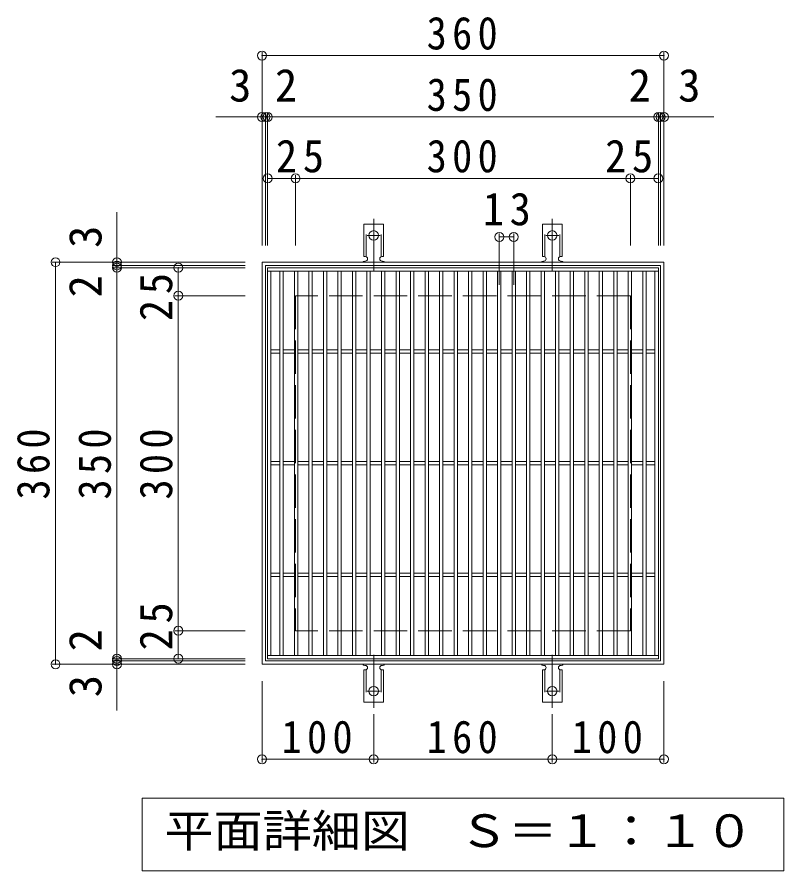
# Model space of a CAD drawing. Units: millimetres, scale not verified. Extents: x -1610 to 1591, y -1369 to 1079.
# Drawn here: x -399 to 288, y 315 to 1079 of the extents above; entities that cross this region are included whole.
import ezdxf
from ezdxf.enums import TextEntityAlignment as Align

# ---------------------------------------------------------------- set-up
doc = ezdxf.new("R2010")
doc.units = ezdxf.units.MM
doc.header["$LTSCALE"] = 10
doc.header["$PDMODE"] = 32
doc.header["$PDSIZE"] = 8
for name, pattern in [('CHAIN2', [12, 9, -1, 1, -1]), ('DASHED2', [3, 2, -1]), ('DASHED3', [4, 3, -1])]:
    doc.linetypes.add(name, pattern=pattern)
for name, color, linetype, lineweight in [('C-1', 2, 'DASHED3', 9), ('C-2', 3, 'Continuous', 9), ('C-4', 7, 'Continuous', 9), ('C-5', 7, 'Continuous', 9), ('C-A', 3, 'Continuous', 9)]:
    doc.layers.add(name, color=color, linetype=linetype, lineweight=lineweight)
doc.styles.add('ＭＳ ゴシック', font='')
doc.styles.get('ＭＳ ゴシック').set_extended_font_data('MS Gothic')

msp = doc.modelspace()

# ---------------------------------------------------------------- linework, layer by layer
at = {"layer": 'C-1', "linetype": 'Continuous'}
msp.add_line((-179.63, 859.81), (-179.63, 499.81), dxfattribs=at)
at = {"layer": 'C-1'}
for p, q in [((-149.63, 829.81), (-149.63, 529.81)), ((150.37, 829.81), (-149.63, 829.81)), ((150.37, 829.81), (150.37, 529.81)), ((150.37, 529.81), (-149.63, 529.81))]:
    msp.add_line(p, q, dxfattribs=at)
at = {"layer": 'C-1', "linetype": 'Continuous'}
msp.add_lwpolyline([(-179.63, 499.81), (180.37, 499.81), (180.37, 859.81), (-179.63, 859.81)], dxfattribs=at)
msp.add_lwpolyline([(-176.63, 856.81), (-176.63, 502.81), (177.37, 502.81), (177.37, 856.81)], close=True, dxfattribs=at)
at = {"layer": 'C-2'}
for p, q in [((-174.63, 854.81), (-174.63, 504.81)), ((-174.63, 854.81), (175.37, 854.81)), ((-174.63, 851.81), (175.37, 851.81)), ((-171.63, 851.81), (-171.63, 507.81)), ((-163.63, 851.81), (-163.63, 507.81)), ((-160.63, 851.81), (-160.63, 507.81)), ((-150.63, 851.81), (-150.63, 507.81)), ((-147.63, 851.81), (-147.63, 507.81)), ((-137.63, 851.81), (-137.63, 507.81)), ((-134.63, 851.81), (-134.63, 507.81)), ((-124.63, 851.81), (-124.63, 507.81)), ((-121.63, 851.81), (-121.63, 507.81)), ((-111.63, 851.81), (-111.63, 507.81)), ((-108.63, 851.81), (-108.63, 507.81)), ((-98.63, 851.81), (-98.63, 507.81)), ((-95.63, 851.81), (-95.63, 507.81)), ((-85.63, 851.81), (-85.63, 507.81)), ((-82.63, 851.81), (-82.63, 507.81)), ((-72.63, 851.81), (-72.63, 507.81)), ((-69.63, 851.81), (-69.63, 507.81)), ((-59.63, 851.81), (-59.63, 507.81)), ((-56.63, 851.81), (-56.63, 507.81)), ((-46.63, 851.81), (-46.63, 507.81)), ((-43.63, 851.81), (-43.63, 507.81)), ((-33.63, 851.81), (-33.63, 507.81)), ((-30.63, 851.81), (-30.63, 507.81)), ((-20.63, 851.81), (-20.63, 507.81)), ((-17.63, 851.81), (-17.63, 507.81)), ((-7.63, 851.81), (-7.63, 507.81)), ((-4.63, 851.81), (-4.63, 507.81)), ((5.37, 851.81), (5.37, 507.81)), ((8.37, 851.81), (8.37, 507.81)), ((18.37, 851.81), (18.37, 507.81)), ((21.37, 851.81), (21.37, 507.81)), ((31.37, 851.81), (31.37, 507.81)), ((34.37, 851.81), (34.37, 507.81)), ((44.37, 851.81), (44.37, 507.81)), ((47.37, 851.81), (47.37, 507.81)), ((57.37, 851.81), (57.37, 507.81)), ((60.37, 851.81), (60.37, 507.81)), ((70.37, 851.81), (70.37, 507.81)), ((73.37, 851.81), (73.37, 507.81)), ((83.37, 851.81), (83.37, 507.81)), ((86.37, 851.81), (86.37, 507.81)), ((96.37, 851.81), (96.37, 507.81)), ((99.37, 851.81), (99.37, 507.81)), ((109.37, 851.81), (109.37, 507.81)), ((112.37, 851.81), (112.37, 507.81)), ((122.37, 851.81), (122.37, 507.81)), ((125.37, 851.81), (125.37, 507.81)), ((135.37, 851.81), (135.37, 507.81)), ((138.37, 851.81), (138.37, 507.81)), ((148.37, 851.81), (148.37, 507.81)), ((151.37, 851.81), (151.37, 507.81)), ((161.37, 851.81), (161.37, 507.81)), ((164.37, 851.81), (164.37, 507.81)), ((172.37, 851.81), (172.37, 507.81)), ((175.37, 854.81), (175.37, 504.81)), ((-163.63, 781.31), (-171.63, 781.31)), ((-150.63, 781.31), (-160.63, 781.31)), ((-137.63, 781.31), (-147.63, 781.31)), ((-124.63, 781.31), (-134.63, 781.31)), ((-111.63, 781.31), (-121.63, 781.31)), ((-98.63, 781.31), (-108.63, 781.31)), ((-85.63, 781.31), (-95.63, 781.31)), ((-72.63, 781.31), (-82.63, 781.31)), ((-59.63, 781.31), (-69.63, 781.31)), ((-46.63, 781.31), (-56.63, 781.31)), ((-33.63, 781.31), (-43.63, 781.31)), ((-20.63, 781.31), (-30.63, 781.31)), ((-7.63, 781.31), (-17.63, 781.31)), ((5.37, 781.31), (-4.63, 781.31)), ((18.37, 781.31), (8.37, 781.31)), ((31.37, 781.31), (21.37, 781.31)), ((44.37, 781.31), (34.37, 781.31)), ((57.37, 781.31), (47.37, 781.31)), ((70.37, 781.31), (60.37, 781.31)), ((83.37, 781.31), (73.37, 781.31)), ((96.37, 781.31), (86.37, 781.31)), ((109.37, 781.31), (99.37, 781.31)), ((122.37, 781.31), (112.37, 781.31)), ((135.37, 781.31), (125.37, 781.31)), ((148.37, 781.31), (138.37, 781.31)), ((161.37, 781.31), (151.37, 781.31)), ((172.37, 781.31), (164.37, 781.31)), ((-163.63, 778.31), (-171.63, 778.31)), ((-150.63, 778.31), (-160.63, 778.31)), ((-137.63, 778.31), (-147.63, 778.31)), ((-124.63, 778.31), (-134.63, 778.31)), ((-111.63, 778.31), (-121.63, 778.31)), ((-98.63, 778.31), (-108.63, 778.31)), ((-85.63, 778.31), (-95.63, 778.31)), ((-72.63, 778.31), (-82.63, 778.31)), ((-59.63, 778.31), (-69.63, 778.31)), ((-46.63, 778.31), (-56.63, 778.31)), ((-33.63, 778.31), (-43.63, 778.31)), ((-20.63, 778.31), (-30.63, 778.31)), ((-7.63, 778.31), (-17.63, 778.31)), ((5.37, 778.31), (-4.63, 778.31)), ((18.37, 778.31), (8.37, 778.31)), ((31.37, 778.31), (21.37, 778.31)), ((44.37, 778.31), (34.37, 778.31)), ((57.37, 778.31), (47.37, 778.31)), ((70.37, 778.31), (60.37, 778.31)), ((83.37, 778.31), (73.37, 778.31)), ((96.37, 778.31), (86.37, 778.31)), ((109.37, 778.31), (99.37, 778.31)), ((122.37, 778.31), (112.37, 778.31)), ((135.37, 778.31), (125.37, 778.31)), ((148.37, 778.31), (138.37, 778.31)), ((161.37, 778.31), (151.37, 778.31)), ((172.37, 778.31), (164.37, 778.31)), ((-163.63, 681.31), (-171.63, 681.31)), ((-150.63, 681.31), (-160.63, 681.31)), ((-137.63, 681.31), (-147.63, 681.31)), ((-124.63, 681.31), (-134.63, 681.31)), ((-111.63, 681.31), (-121.63, 681.31)), ((-98.63, 681.31), (-108.63, 681.31)), ((-85.63, 681.31), (-95.63, 681.31)), ((-72.63, 681.31), (-82.63, 681.31)), ((-59.63, 681.31), (-69.63, 681.31)), ((-46.63, 681.31), (-56.63, 681.31)), ((-33.63, 681.31), (-43.63, 681.31)), ((-20.63, 681.31), (-30.63, 681.31)), ((-7.63, 681.31), (-17.63, 681.31)), ((5.37, 681.31), (-4.63, 681.31)), ((18.37, 681.31), (8.37, 681.31)), ((31.37, 681.31), (21.37, 681.31)), ((44.37, 681.31), (34.37, 681.31)), ((57.37, 681.31), (47.37, 681.31)), ((70.37, 681.31), (60.37, 681.31)), ((83.37, 681.31), (73.37, 681.31)), ((96.37, 681.31), (86.37, 681.31)), ((109.37, 681.31), (99.37, 681.31)), ((122.37, 681.31), (112.37, 681.31)), ((135.37, 681.31), (125.37, 681.31)), ((148.37, 681.31), (138.37, 681.31)), ((161.37, 681.31), (151.37, 681.31)), ((172.37, 681.31), (164.37, 681.31)), ((-163.63, 678.31), (-171.63, 678.31)), ((-150.63, 678.31), (-160.63, 678.31)), ((-137.63, 678.31), (-147.63, 678.31)), ((-124.63, 678.31), (-134.63, 678.31)), ((-111.63, 678.31), (-121.63, 678.31)), ((-98.63, 678.31), (-108.63, 678.31)), ((-85.63, 678.31), (-95.63, 678.31)), ((-72.63, 678.31), (-82.63, 678.31)), ((-59.63, 678.31), (-69.63, 678.31)), ((-46.63, 678.31), (-56.63, 678.31)), ((-33.63, 678.31), (-43.63, 678.31)), ((-20.63, 678.31), (-30.63, 678.31)), ((-7.63, 678.31), (-17.63, 678.31)), ((5.37, 678.31), (-4.63, 678.31)), ((18.37, 678.31), (8.37, 678.31)), ((31.37, 678.31), (21.37, 678.31)), ((44.37, 678.31), (34.37, 678.31)), ((57.37, 678.31), (47.37, 678.31)), ((70.37, 678.31), (60.37, 678.31)), ((83.37, 678.31), (73.37, 678.31)), ((96.37, 678.31), (86.37, 678.31)), ((109.37, 678.31), (99.37, 678.31)), ((122.37, 678.31), (112.37, 678.31)), ((135.37, 678.31), (125.37, 678.31)), ((148.37, 678.31), (138.37, 678.31)), ((161.37, 678.31), (151.37, 678.31)), ((172.37, 678.31), (164.37, 678.31)), ((-163.63, 581.31), (-171.63, 581.31)), ((-150.63, 581.31), (-160.63, 581.31)), ((-137.63, 581.31), (-147.63, 581.31)), ((-124.63, 581.31), (-134.63, 581.31)), ((-111.63, 581.31), (-121.63, 581.31)), ((-98.63, 581.31), (-108.63, 581.31)), ((-85.63, 581.31), (-95.63, 581.31)), ((-72.63, 581.31), (-82.63, 581.31)), ((-59.63, 581.31), (-69.63, 581.31)), ((-46.63, 581.31), (-56.63, 581.31)), ((-33.63, 581.31), (-43.63, 581.31)), ((-20.63, 581.31), (-30.63, 581.31)), ((-7.63, 581.31), (-17.63, 581.31)), ((5.37, 581.31), (-4.63, 581.31)), ((18.37, 581.31), (8.37, 581.31)), ((31.37, 581.31), (21.37, 581.31)), ((44.37, 581.31), (34.37, 581.31)), ((57.37, 581.31), (47.37, 581.31)), ((70.37, 581.31), (60.37, 581.31)), ((83.37, 581.31), (73.37, 581.31)), ((96.37, 581.31), (86.37, 581.31)), ((109.37, 581.31), (99.37, 581.31)), ((122.37, 581.31), (112.37, 581.31)), ((135.37, 581.31), (125.37, 581.31)), ((148.37, 581.31), (138.37, 581.31)), ((161.37, 581.31), (151.37, 581.31)), ((172.37, 581.31), (164.37, 581.31)), ((-163.63, 578.31), (-171.63, 578.31)), ((-150.63, 578.31), (-160.63, 578.31)), ((-137.63, 578.31), (-147.63, 578.31)), ((-124.63, 578.31), (-134.63, 578.31)), ((-111.63, 578.31), (-121.63, 578.31)), ((-98.63, 578.31), (-108.63, 578.31)), ((-85.63, 578.31), (-95.63, 578.31)), ((-72.63, 578.31), (-82.63, 578.31)), ((-59.63, 578.31), (-69.63, 578.31)), ((-46.63, 578.31), (-56.63, 578.31)), ((-33.63, 578.31), (-43.63, 578.31)), ((-20.63, 578.31), (-30.63, 578.31)), ((-7.63, 578.31), (-17.63, 578.31)), ((5.37, 578.31), (-4.63, 578.31)), ((18.37, 578.31), (8.37, 578.31)), ((31.37, 578.31), (21.37, 578.31)), ((44.37, 578.31), (34.37, 578.31)), ((57.37, 578.31), (47.37, 578.31)), ((70.37, 578.31), (60.37, 578.31)), ((83.37, 578.31), (73.37, 578.31)), ((96.37, 578.31), (86.37, 578.31)), ((109.37, 578.31), (99.37, 578.31)), ((122.37, 578.31), (112.37, 578.31)), ((135.37, 578.31), (125.37, 578.31)), ((148.37, 578.31), (138.37, 578.31)), ((161.37, 578.31), (151.37, 578.31)), ((172.37, 578.31), (164.37, 578.31)), ((-174.63, 507.81), (175.37, 507.81)), ((-174.63, 504.81), (175.37, 504.81))]:
    msp.add_line(p, q, dxfattribs=at)
at = {"layer": 'C-4'}
for p, q in [((-179.63, 874.81), (-179.63, 1047.81)), ((180.37, 874.81), (180.37, 1047.81)), ((-179.63, 1044.81), (180.37, 1044.81)), ((-220.95, 989.81), (225.12, 989.81)), ((-176.63, 874.81), (-176.63, 992.81)), ((-174.63, 874.81), (-174.63, 992.81)), ((175.37, 874.81), (175.37, 992.81)), ((177.37, 874.81), (177.37, 992.81)), ((-174.63, 934.81), (175.37, 934.81)), ((-149.63, 874.81), (-149.63, 937.81)), ((150.37, 874.81), (150.37, 937.81)), ((-309.63, 458.49), (-309.63, 904.56)), ((32.87, 885.39), (32.87, 839.39)), ((32.87, 882.39), (45.87, 882.39)), ((45.87, 885.39), (45.87, 839.39)), ((-194.63, 859.81), (-367.63, 859.81)), ((-364.63, 499.81), (-364.63, 859.81)), ((-194.63, 856.81), (-312.63, 856.81)), ((-194.63, 854.81), (-312.63, 854.81)), ((-254.63, 504.81), (-254.63, 854.81)), ((-194.63, 829.81), (-257.63, 829.81)), ((-194.63, 529.81), (-257.63, 529.81)), ((-194.63, 504.81), (-312.63, 504.81)), ((-194.63, 499.81), (-367.63, 499.81)), ((-194.63, 502.81), (-312.63, 502.81)), ((-179.63, 484.81), (-179.63, 411.81)), ((180.37, 484.81), (180.37, 411.81)), ((-79.63, 455.09), (-79.63, 411.81)), ((80.37, 455.09), (80.37, 411.81)), ((-179.63, 414.81), (-79.63, 414.81)), ((-79.63, 414.81), (80.37, 414.81)), ((80.37, 414.81), (180.37, 414.81))]:
    msp.add_line(p, q, dxfattribs=at)
for p in [(-179.63, 1044.81), (180.37, 1044.81), (-179.63, 989.81), (-176.63, 989.81), (-174.63, 989.81), (175.37, 989.81), (177.37, 989.81), (180.37, 989.81), (-174.63, 934.81), (-149.63, 934.81), (150.37, 934.81), (175.37, 934.81), (32.87, 882.39), (45.87, 882.39), (-364.63, 859.81), (-309.63, 859.81), (-309.63, 856.81), (-309.63, 854.81), (-254.63, 854.81), (-254.63, 829.81), (-254.63, 529.81), (-309.63, 504.81), (-309.63, 502.81), (-254.63, 504.81), (-364.63, 499.81), (-309.63, 499.81), (-179.63, 414.81), (-79.63, 414.81), (80.37, 414.81), (180.37, 414.81)]:
    msp.add_point(p, dxfattribs=at)
at = {"layer": 'C-5'}
msp.add_lwpolyline([(-287.13, 314.81), (-287.13, 379.81), (287.87, 379.81), (287.87, 314.81)], close=True, dxfattribs=at)
at = {"layer": 'C-A', "color": 7, "linetype": 'CHAIN2'}
for p, q in [((-79.63, 851.34), (-79.63, 898.74)), ((80.37, 851.34), (80.37, 898.74)), ((-85.41, 883.81), (-73.86, 883.81)), ((74.59, 883.81), (86.14, 883.81)), ((-79.63, 508.27), (-79.63, 460.87)), ((80.37, 508.27), (80.37, 460.87)), ((-85.41, 475.81), (-73.86, 475.81)), ((74.59, 475.81), (86.14, 475.81))]:
    msp.add_line(p, q, dxfattribs=at)
at = {"layer": 'C-A'}
for p, q in [((-88.38, 864.81), (-88.38, 893.81)), ((-70.88, 893.81), (-88.38, 893.81)), ((-70.88, 864.81), (-70.88, 893.81)), ((71.62, 864.81), (71.62, 893.81)), ((89.12, 893.81), (71.62, 893.81)), ((89.12, 864.81), (89.12, 893.81)), ((-88.38, 864.81), (-87.13, 864.81)), ((-70.88, 864.81), (-72.13, 864.81)), ((71.62, 864.81), (72.87, 864.81)), ((89.12, 864.81), (87.87, 864.81)), ((-87.63, 860.81), (-87.13, 860.81)), ((-72.14, 860.81), (-71.62, 860.81)), ((72.37, 860.81), (72.87, 860.81)), ((87.86, 860.81), (88.38, 860.81)), ((-87.63, 498.81), (-87.13, 498.81)), ((-72.14, 498.81), (-71.62, 498.81)), ((72.37, 498.81), (72.87, 498.81)), ((87.86, 498.81), (88.38, 498.81)), ((-88.38, 494.81), (-87.13, 494.81)), ((-88.38, 494.81), (-88.38, 465.81)), ((-70.88, 494.81), (-72.13, 494.81)), ((-70.88, 494.81), (-70.88, 465.81)), ((71.62, 494.81), (72.87, 494.81)), ((71.62, 494.81), (71.62, 465.81)), ((89.12, 494.81), (87.87, 494.81)), ((89.12, 494.81), (89.12, 465.81)), ((-70.88, 465.81), (-88.38, 465.81)), ((89.12, 465.81), (71.62, 465.81))]:
    msp.add_line(p, q, dxfattribs=at)
at = {"layer": 'C-A', "linetype": 'DASHED2'}
for p, q in [((-86.38, 864.66), (-86.38, 893.81)), ((-72.88, 864.66), (-72.88, 893.81)), ((73.62, 864.66), (73.62, 893.81)), ((87.12, 864.66), (87.12, 893.81)), ((-86.38, 494.95), (-86.38, 465.81)), ((-72.88, 494.95), (-72.88, 465.81)), ((73.62, 494.95), (73.62, 465.81)), ((87.12, 494.95), (87.12, 465.81))]:
    msp.add_line(p, q, dxfattribs=at)
at = {"layer": 'C-A'}
for centre in [(-79.63, 883.81), (80.37, 883.81), (-79.63, 475.81), (80.37, 475.81)]:
    msp.add_circle(centre, 4.25, dxfattribs=at)
for centre, start, end in [((-87.13, 862.81), 270, 90), ((-72.13, 862.81), 90, 269.8667), ((72.87, 862.81), 270, 90), ((87.87, 862.81), 90, 269.8667), ((-87.63, 858.81), 90.27596, 150.00047), ((-71.63, 858.81), 29.99927, 89.75836), ((72.37, 858.81), 90.27596, 150.00047), ((88.37, 858.81), 29.99927, 89.75836), ((-87.63, 500.81), 209.99951, 269.72403), ((-87.13, 496.81), 270, 90), ((-72.13, 496.81), 90.13329, 270), ((-71.63, 500.81), 270.24162, 330.00072), ((72.37, 500.81), 209.99951, 269.72403), ((72.87, 496.81), 270, 90), ((87.87, 496.81), 90.13329, 270), ((88.37, 500.81), 270.24162, 330.00072)]:
    msp.add_arc(centre, 2, start, end, dxfattribs=at)

# ---------------------------------------------------------------- texts
at = {"layer": 'C-4', "color": 2, "style": 'ＭＳ ゴシック'}
for s, p in [('3', (-209.15, 994.81)), ('2', (-168.06, 994.81))]:
    msp.add_text(s, height=29.33, dxfattribs=at).set_placement(p, align=Align.BOTTOM_LEFT)
for s, rotation, p in [('2', 0.001, (148.8, 994.81)), ('3', 0.001, (193.14, 994.81)), ('3', 90.001, (-314.63, 872.58)), ('2', 90.001, (-314.63, 828.24)), ('2', 90, (-314.63, 511.38)), ('3', 90, (-314.63, 470.29))]:
    msp.add_text(s, height=29.33, rotation=rotation, dxfattribs=at).set_placement(p, align=Align.BOTTOM_LEFT)
at = {"layer": 'C-4', "color": 2, "char_height": 29.33, "attachment_point": 7, "style": 'ＭＳ ゴシック'}
for s, insert in [('\\T1.27;\\W0.9;360', (-32.13, 1049.81)), ('\\T1.27;\\W0.9;350', (-32.13, 994.81)), ('\\T1.27;\\W0.95;25', (-167.17, 939.81)), ('\\T1.27;\\W0.9;300', (-32.13, 939.81)), ('\\T1.27;\\W0.95;25', (127.69, 939.81)), ('\\T1.27;\\W0.95;13', (18.12, 892.39)), ('\\T1.27;\\W0.9;100', (-162.13, 419.81)), ('\\T1.27;\\W0.9;160', (-32.13, 419.81)), ('\\T1.27;\\W0.9;100', (97.87, 419.81))]:
    msp.add_mtext(s, dxfattribs=dict(at, insert=insert))
at = {"layer": 'C-4', "color": 2, "char_height": 29.33, "attachment_point": 7, "rotation": 90, "style": 'ＭＳ ゴシック'}
for s, insert in [('\\T1.27;\\W0.95;25', (-259.63, 807.13)), ('\\T1.27;\\W0.9;360', (-369.63, 647.31)), ('\\T1.27;\\W0.9;350', (-314.63, 647.31)), ('\\T1.27;\\W0.9;300', (-259.63, 647.31)), ('\\T1.27;\\W0.95;25', (-259.63, 512.27))]:
    msp.add_mtext(s, dxfattribs=dict(at, insert=insert))
at = {"layer": 'C-5', "color": 2, "style": 'ＭＳ ゴシック', "width": 1.1}
msp.add_text('平面詳細図\u3000Ｓ＝１：１０', height=29.33, dxfattribs=at).set_placement((-267.13, 327.31), align=Align.BOTTOM_LEFT)

doc.saveas('drawing.dxf')
